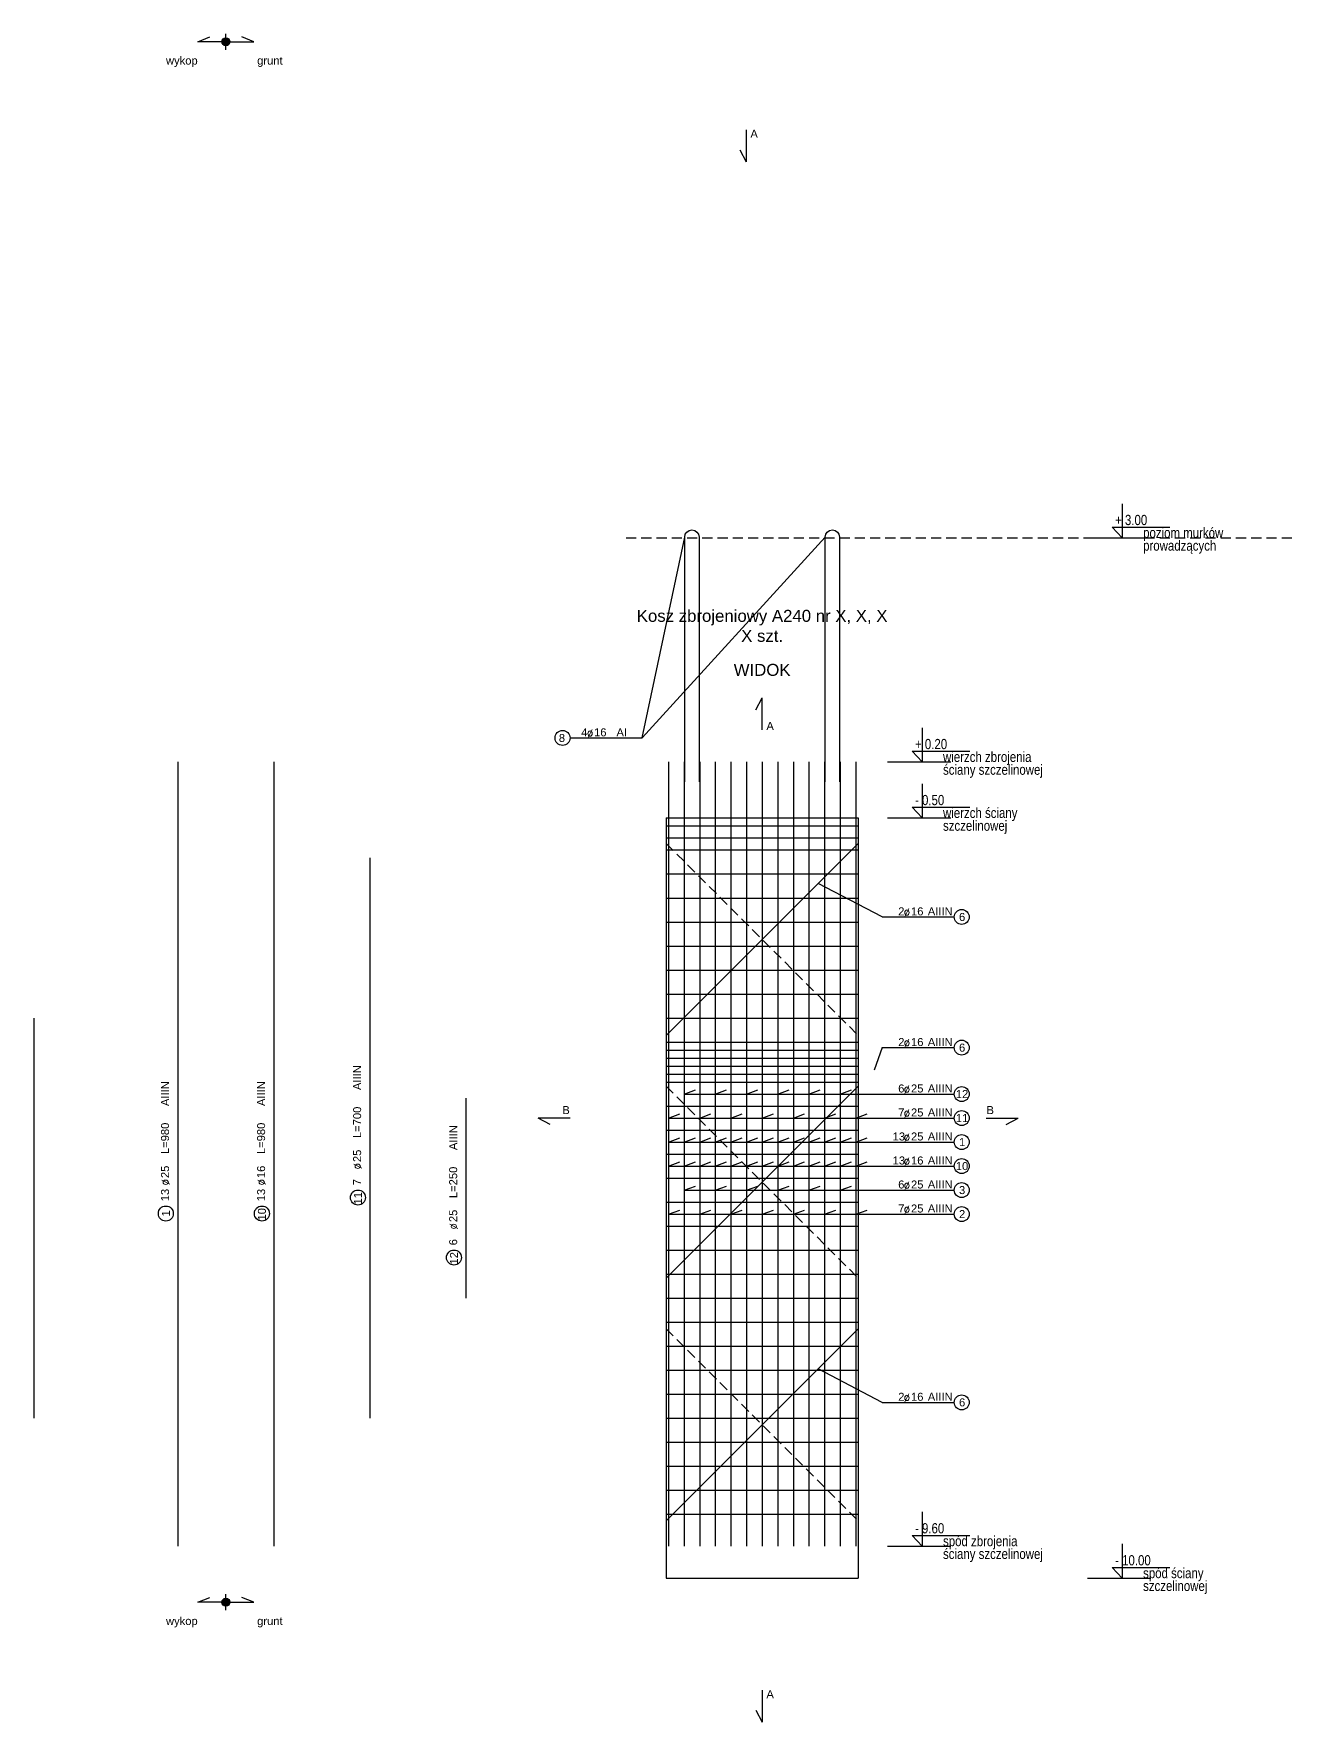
# Model space of a CAD drawing. Extents: x -5033 to 9347, y -17890 to -2362.
# Drawn here: x 2190 to 3759, y -17890 to -15780 of the extents above; entities that cross this region are included whole.
import ezdxf
from ezdxf.enums import TextEntityAlignment as Align

# ---------------------------------------------------------------- set-up
doc = ezdxf.new("R2010")
doc.units = 0
doc.header["$MEASUREMENT"] = 0
doc.linetypes.add('DASHED', pattern=[19.05, 12.7, -6.35])
for name, color, linetype in [('__SOL-KOTY_WYSOKOSCIOWE', 4, 'CONTINUOUS'), ('__SOL-OPISY', 4, 'CONTINUOUS'), ('__SOL-PRZERYWANA', 253, 'DASHED'), ('__SOL-WIDOK', 4, 'CONTINUOUS'), ('__SOL-ZBROJENIE', 3, 'CONTINUOUS')]:
    doc.layers.add(name, color=color, linetype=linetype)
doc.styles.add('ARIAL', font='arial.ttf', dxfattribs={"height": 2.5})
doc.styles.add('SIMPLEX', font='SIMPLEX.SHX', dxfattribs={"width": 0.8})
doc.styles.get("Standard").update_dxf_attribs({"font": 'arial.ttf'})

# ---------------------------------------------------------------- blocks, each defined once
blk = doc.blocks.new('OPIS_PRET_BEZ_LINII')
at = {"layer": '__SOL-OPISY'}
blk.add_circle((25.7, 0), 9.36, dxfattribs=at)
at = {"layer": '__SOL-OPISY', "style": 'SIMPLEX', "width": 0.9}
blk.add_text(' %%c ', height=10, dxfattribs=at).set_placement((64.7, -4.8), align=Align.CENTER)
at = {"layer": '__SOL-OPISY', "style": 'ARIAL', "width": 0.8}
blk.add_attdef('NUMER', text='', height=10, dxfattribs=at).set_placement((25.7, 0), align=Align.MIDDLE)
blk.add_attdef('ILOSC', text='', height=10, dxfattribs=at).set_placement((56.9, -5.1), align=Align.RIGHT)
for tag, p in [('SREDNICA', (71, -5.1)), ('DLUGOSC', (95.1, -5.2)), ('STAL', (144.7, -5.2))]:
    blk.add_attdef(tag, p, '', height=10, dxfattribs=at)
blk = doc.blocks.new('OPIS_PRAWY')
at = {"layer": '__SOL-OPISY'}
blk.add_line((0, 0), (90, 0), dxfattribs=at)
blk.add_circle((99.4, 0), 9.36, dxfattribs=at)
at = {"layer": '__SOL-OPISY', "style": 'SIMPLEX', "width": 0.9}
blk.add_text(' %%c ', height=10, dxfattribs=at).set_placement((20.9, 0.5))
at = {"layer": '__SOL-OPISY', "style": 'ARIAL', "width": 0.8}
blk.add_attdef('ILOSC', text='', height=10, dxfattribs=at).set_placement((27.1, 0.1), align=Align.RIGHT)
for tag, p in [('SREDNICA', (35.4, 0.1)), ('STAL', (58.4, 0.5))]:
    blk.add_attdef(tag, p, '', height=10, dxfattribs=at)
for tag, p in [('NUMER', (99.4, 0)), ('DLUGOSC', (52.8, -6.1))]:
    blk.add_attdef(tag, text='', height=10, dxfattribs=at).set_placement(p, align=Align.MIDDLE)
blk = doc.blocks.new('OPIS_LEWY')
at = {"layer": '__SOL-OPISY'}
blk.add_line((-90, 0), (0, 0), dxfattribs=at)
blk.add_circle((-99.4, 0), 9.36, dxfattribs=at)
at = {"layer": '__SOL-OPISY', "style": 'SIMPLEX', "width": 0.9}
blk.add_text(' %%c ', height=10, dxfattribs=at).set_placement((-75, 0.5))
at = {"layer": '__SOL-OPISY', "style": 'ARIAL', "width": 0.8}
for tag, p in [('NUMER', (-99.4, 0)), ('DLUGOSC', (-58.9, -6.6))]:
    blk.add_attdef(tag, text='', height=10, dxfattribs=at).set_placement(p, align=Align.MIDDLE)
blk.add_attdef('ILOSC', text='', height=10, dxfattribs=at).set_placement((-74, 0.1), align=Align.RIGHT)
for tag, p in [('SREDNICA', (-65.8, 0.1)), ('STAL', (-42.7, 0.3))]:
    blk.add_attdef(tag, p, '', height=10, dxfattribs=at)
blk = doc.blocks.new('KOTA')
at = {"layer": '__SOL-KOTY_WYSOKOSCIOWE'}
for p, q in [((0, 33.4), (0, 0)), ((-34, 0), (28, 0)), ((0, 0), (-9.9, 10.4)), ((-9.9, 10.4), (46.5, 10.4))]:
    blk.add_line(p, q, dxfattribs=at)
at = {"layer": '__SOL-KOTY_WYSOKOSCIOWE', "style": 'ARIAL', "width": 0.8}
blk.add_attdef('RZEDNA', (500.5, 15.9), '', height=10.4, dxfattribs=at)

msp = doc.modelspace()

# ---------------------------------------------------------------- hatches: boundary and pattern name
at = {"layer": '__SOL-OPISY'}
for points in [[(2435, -15790, 1), (2425, -15790, 1)], [(2435, -17740, 1), (2425, -17740, 1)]]:
    msp.add_hatch(color=256, dxfattribs=at).paths.add_polyline_path(points)

# ---------------------------------------------------------------- linework, layer by layer
for p, q in [((2430, -15800), (2430, -15780)), ((2395, -15790), (2410, -15784)), ((2430, -15790), (2395, -15790)), ((2430, -15790), (2465, -15790)), ((2465, -15790), (2450, -15784)), ((3080, -15900), (3080, -15940)), ((3072, -15925), (3080, -15940)), ((2950, -16660), (3003.25, -16409)), ((2950, -16660), (3178.75, -16409)), ((3092, -16625), (3100, -16610)), ((3100, -16650), (3100, -16610)), ((3250, -16883.7), (3170, -16841.7)), ((3250, -17047), (3240, -17075)), ((3002.5, -17105), (3016.6, -17099.9)), ((3002.5, -17105), (3250, -17105)), ((3041.5, -17105), (3055.6, -17099.9)), ((3080.5, -17105), (3094.6, -17099.9)), ((3119.5, -17105), (3133.6, -17099.9)), ((3158.5, -17105), (3172.6, -17099.9)), ((3197.5, -17105), (3211.6, -17099.9)), ((2983, -17135), (2997.1, -17129.9)), ((3022, -17135), (3036.1, -17129.9)), ((3061, -17135), (3075.1, -17129.9)), ((3100, -17135), (3114.1, -17129.9)), ((3139, -17135), (3153.1, -17129.9)), ((3178, -17135), (3192.1, -17129.9)), ((3217, -17135), (3231.1, -17129.9)), ((2860, -17135), (2820, -17135)), ((2835, -17143), (2820, -17135)), ((2983, -17135), (3250, -17135)), ((3380, -17135), (3420, -17135)), ((3405, -17143), (3420, -17135)), ((2983, -17165), (2997.1, -17159.9)), ((2983, -17165), (3250, -17165)), ((3002.5, -17165), (3016.6, -17159.9)), ((3022, -17165), (3036.1, -17159.9)), ((3041.5, -17165), (3055.6, -17159.9)), ((3061, -17165), (3075.1, -17159.9)), ((3080.5, -17165), (3094.6, -17159.9)), ((3100, -17165), (3114.1, -17159.9)), ((3119.5, -17165), (3133.6, -17159.9)), ((3139, -17165), (3153.1, -17159.9)), ((3158.5, -17165), (3172.6, -17159.9)), ((3178, -17165), (3192.1, -17159.9)), ((3197.5, -17165), (3211.6, -17159.9)), ((3217, -17165), (3231.1, -17159.9)), ((2983, -17195), (2997.1, -17189.9)), ((2983, -17195), (3250, -17195)), ((3002.5, -17195), (3016.6, -17189.9)), ((3022, -17195), (3036.1, -17189.9)), ((3041.5, -17195), (3055.6, -17189.9)), ((3061, -17195), (3075.1, -17189.9)), ((3080.5, -17195), (3094.6, -17189.9)), ((3100, -17195), (3114.1, -17189.9)), ((3119.5, -17195), (3133.6, -17189.9)), ((3139, -17195), (3153.1, -17189.9)), ((3158.5, -17195), (3172.6, -17189.9)), ((3178, -17195), (3192.1, -17189.9)), ((3197.5, -17195), (3211.6, -17189.9)), ((3217, -17195), (3231.1, -17189.9)), ((3002.5, -17225), (3016.6, -17219.9)), ((3002.5, -17225), (3250, -17225)), ((3041.5, -17225), (3055.6, -17219.9)), ((3080.5, -17225), (3094.6, -17219.9)), ((3119.5, -17225), (3133.6, -17219.9)), ((3158.5, -17225), (3172.6, -17219.9)), ((3197.5, -17225), (3211.6, -17219.9)), ((2983, -17255), (2997.1, -17249.9)), ((2983, -17255), (3250, -17255)), ((3022, -17255), (3036.1, -17249.9)), ((3061, -17255), (3075.1, -17249.9)), ((3100, -17255), (3114.1, -17249.9)), ((3139, -17255), (3153.1, -17249.9)), ((3178, -17255), (3192.1, -17249.9)), ((3217, -17255), (3231.1, -17249.9)), ((3250, -17490.3), (3170, -17448.3)), ((2395, -17740), (2410, -17734)), ((2430, -17740), (2395, -17740)), ((2430, -17750), (2430, -17730)), ((2430, -17740), (2465, -17740)), ((2465, -17740), (2450, -17734)), ((3100, -17850), (3100, -17890)), ((3092, -17875), (3100, -17890))]:
    msp.add_line(p, q, dxfattribs=at)
for centre in [(2430, -15790), (2430, -17740)]:
    msp.add_circle(centre, 5, dxfattribs=at)
at = {"layer": '__SOL-PRZERYWANA'}
msp.add_line((2930, -16410), (4280, -16410), dxfattribs=at)
for points in [[(2980, -16771.7), (2980, -16791.7), (3220, -17031.7), (3220, -17051.7)], [(2980, -17075), (2980, -17095), (3220, -17335), (3220, -17355)], [(2980, -17378.3), (2980, -17398.3), (3220, -17638.3), (3220, -17658.3)]]:
    msp.add_lwpolyline(points, dxfattribs=at)
at = {"layer": '__SOL-WIDOK'}
for p, q in [((2980, -16760), (2980, -17710)), ((2980, -16760), (3220, -16760)), ((3220, -16760), (3220, -17710)), ((2980, -17710), (3220, -17710))]:
    msp.add_line(p, q, dxfattribs=at)
at = {"layer": '__SOL-ZBROJENIE'}
for p, q in [((2370, -16690), (2370, -17670)), ((2490, -16690), (2490, -17670)), ((2983, -16690), (2983, -17670)), ((3002.5, -16690), (3002.5, -17670)), ((3022, -16690), (3022, -17670)), ((3041.5, -16690), (3041.5, -17670)), ((3061, -16690), (3061, -17670)), ((3080.5, -16690), (3080.5, -17670)), ((3100, -16690), (3100, -17670)), ((3119.5, -16690), (3119.5, -17670)), ((3139, -16690), (3139, -17670)), ((3158.5, -16690), (3158.5, -17670)), ((3178, -16690), (3178, -17670)), ((3197.5, -16690), (3197.5, -17670)), ((3217, -16690), (3217, -17670)), ((2980, -16770), (3220, -16770)), ((2980, -16785), (3220, -16785)), ((2610, -16810), (2610, -17510)), ((2980, -16800), (3220, -16800)), ((2980, -16830), (3220, -16830)), ((2980, -16860), (3220, -16860)), ((2980, -16890), (3220, -16890)), ((2980, -16920), (3220, -16920)), ((2980, -16950), (3220, -16950)), ((2980, -16980), (3220, -16980)), ((2190, -17010), (2190, -17510)), ((2980, -17010), (3220, -17010)), ((2980, -17040), (3220, -17040)), ((2980, -17050), (3220, -17050)), ((2980, -17060), (3220, -17060)), ((2980, -17070), (3220, -17070)), ((2980, -17080), (3220, -17080)), ((2980, -17090), (3220, -17090)), ((2730, -17110), (2730, -17360)), ((2980, -17120), (3220, -17120)), ((2980, -17150), (3220, -17150)), ((2980, -17180), (3220, -17180)), ((2980, -17210), (3220, -17210)), ((2980, -17240), (3220, -17240)), ((2980, -17270), (3220, -17270)), ((2980, -17300), (3220, -17300)), ((2980, -17330), (3220, -17330)), ((2980, -17360), (3220, -17360)), ((2980, -17390), (3220, -17390)), ((2980, -17420), (3220, -17420)), ((2980, -17450), (3220, -17450)), ((2980, -17480), (3220, -17480)), ((2980, -17510), (3220, -17510)), ((2980, -17540), (3220, -17540)), ((2980, -17570), (3220, -17570)), ((2980, -17600), (3220, -17600)), ((2980, -17630), (3220, -17630))]:
    msp.add_line(p, q, dxfattribs=at)
for points in [[(3003.25, -16714.9), (3003.25, -16409, -1), (3021.25, -16409), (3021.25, -16714.9)], [(3178.75, -16714.9), (3178.75, -16409, -1), (3196.75, -16409), (3196.75, -16714.9)]]:
    msp.add_lwpolyline(points, format="xyb", dxfattribs=at)
for points in [[(3220, -16771.7), (3220, -16791.7), (2980, -17031.7), (2980, -17051.7)], [(3220, -17075), (3220, -17095), (2980, -17335), (2980, -17355)], [(3220, -17378.3), (3220, -17398.3), (2980, -17638.3), (2980, -17658.3)]]:
    msp.add_lwpolyline(points, dxfattribs=at)

# ---------------------------------------------------------------- block references
at = {"layer": '__SOL-KOTY_WYSOKOSCIOWE'}
ref = msp.add_blockref('KOTA', (3550, -16410), dxfattribs=dict(at, xscale=1.28, yscale=1.28, zscale=1.28))
ref.add_attrib('RZEDNA', '+ 3.00', (3541, -16394), dxfattribs={"height": 12.8, "style": 'ARIAL', "width": 0.8})
ref.add_attrib('OPIS1', 'poziom murków', (3576, -16410), dxfattribs={"height": 12.8, "style": 'ARIAL', "width": 0.8})
ref.add_attrib('OPIS2', 'prowadzących', (3576, -16426), dxfattribs={"height": 12.8, "style": 'ARIAL', "width": 0.8})
ref = msp.add_blockref('KOTA', (3300, -16690), dxfattribs=dict(at, xscale=1.28, yscale=1.28, zscale=1.28))
ref.add_attrib('RZEDNA', '+ 0.20', (3291, -16674), dxfattribs={"height": 12.8, "style": 'ARIAL', "width": 0.8})
ref.add_attrib('OPIS1', 'wierzch zbrojenia', (3326, -16690), dxfattribs={"height": 12.8, "style": 'ARIAL', "width": 0.8})
ref.add_attrib('OPIS2', 'ściany szczelinowej', (3326, -16706), dxfattribs={"height": 12.8, "style": 'ARIAL', "width": 0.8})
ref = msp.add_blockref('KOTA', (3300, -16760), dxfattribs=dict(at, xscale=1.28, yscale=1.28, zscale=1.28))
ref.add_attrib('RZEDNA', '- 0.50', (3291, -16744), dxfattribs={"height": 12.8, "style": 'ARIAL', "width": 0.8})
ref.add_attrib('OPIS1', 'wierzch ściany', (3326, -16760), dxfattribs={"height": 12.8, "style": 'ARIAL', "width": 0.8})
ref.add_attrib('OPIS2', 'szczelinowej', (3326, -16776), dxfattribs={"height": 12.8, "style": 'ARIAL', "width": 0.8})
ref = msp.add_blockref('KOTA', (3300, -17670), dxfattribs=dict(at, xscale=1.28, yscale=1.28, zscale=1.28))
ref.add_attrib('RZEDNA', '- 9.60', (3291, -17654), dxfattribs={"height": 12.8, "style": 'ARIAL', "width": 0.8})
ref.add_attrib('OPIS1', 'spód zbrojenia', (3326, -17670), dxfattribs={"height": 12.8, "style": 'ARIAL', "width": 0.8})
ref.add_attrib('OPIS2', 'ściany szczelinowej', (3326, -17686), dxfattribs={"height": 12.8, "style": 'ARIAL', "width": 0.8})
ref = msp.add_blockref('KOTA', (3550, -17710), dxfattribs=dict(at, xscale=1.28, yscale=1.28, zscale=1.28))
ref.add_attrib('RZEDNA', '- 10.00', (3541, -17694), dxfattribs={"height": 12.8, "style": 'ARIAL', "width": 0.8})
ref.add_attrib('OPIS1', 'spód ściany', (3576, -17710), dxfattribs={"height": 12.8, "style": 'ARIAL', "width": 0.8})
ref.add_attrib('OPIS2', 'szczelinowej', (3576, -17726), dxfattribs={"height": 12.8, "style": 'ARIAL', "width": 0.8})
at = {"layer": '__SOL-OPISY'}
ref = msp.add_blockref('OPIS_LEWY', (2950, -16660), dxfattribs=at)
ref.add_attrib('ILOSC', '4', (2874, -16658), dxfattribs={"height": 10, "style": 'ARIAL'})
ref.add_attrib('SREDNICA', '16', (2890, -16658), dxfattribs={"height": 10, "style": 'ARIAL'})
ref.add_attrib('STAL', 'AI', (2918, -16658), dxfattribs={"height": 10, "style": 'ARIAL'})
ref.add_attrib('NUMER', '8', (2846, -16665), dxfattribs={"height": 10, "style": 'ARIAL'})
ref = msp.add_blockref('OPIS_PRAWY', (3250, -16883.7), dxfattribs=at)
ref.add_attrib('ILOSC', '2', (3270, -16881.7), dxfattribs={"height": 10, "style": 'ARIAL'})
ref.add_attrib('SREDNICA', '16', (3286, -16881.7), dxfattribs={"height": 10, "style": 'ARIAL'})
ref.add_attrib('STAL', 'AIIIN', (3307, -16881.7), dxfattribs={"height": 10, "style": 'ARIAL'})
ref.add_attrib('NUMER', '6', (3346, -16888.7), dxfattribs={"height": 10, "style": 'ARIAL'})
ref = msp.add_blockref('OPIS_PRAWY', (3250, -17047), dxfattribs=at)
ref.add_attrib('ILOSC', '2', (3270, -17045), dxfattribs={"height": 10, "style": 'ARIAL'})
ref.add_attrib('SREDNICA', '16', (3286, -17045), dxfattribs={"height": 10, "style": 'ARIAL'})
ref.add_attrib('STAL', 'AIIIN', (3307, -17045), dxfattribs={"height": 10, "style": 'ARIAL'})
ref.add_attrib('NUMER', '6', (3346, -17052), dxfattribs={"height": 10, "style": 'ARIAL'})
ref = msp.add_blockref('OPIS_PRET_BEZ_LINII', (2355, -17280), dxfattribs=dict(at, rotation=90))
ref.add_attrib('NUMER', '1', (2360, -17258), dxfattribs={"height": 10, "rotation": 90, "style": 'ARIAL'})
ref.add_attrib('ILOSC', '13', (2359, -17239), dxfattribs={"height": 10, "rotation": 90, "style": 'ARIAL'})
ref.add_attrib('SREDNICA', '25', (2359, -17210), dxfattribs={"height": 10, "rotation": 90, "style": 'ARIAL'})
ref.add_attrib('DLUGOSC', 'L=980', (2359, -17180), dxfattribs={"height": 10, "rotation": 90, "style": 'ARIAL'})
ref.add_attrib('STAL', 'AIIIN', (2359, -17120), dxfattribs={"height": 10, "rotation": 90, "style": 'ARIAL'})
ref = msp.add_blockref('OPIS_PRET_BEZ_LINII', (2475, -17280), dxfattribs=dict(at, rotation=90))
ref.add_attrib('NUMER', '10', (2480, -17263), dxfattribs={"height": 10, "rotation": 90, "style": 'ARIAL'})
ref.add_attrib('ILOSC', '13', (2479, -17239), dxfattribs={"height": 10, "rotation": 90, "style": 'ARIAL'})
ref.add_attrib('SREDNICA', '16', (2479, -17210), dxfattribs={"height": 10, "rotation": 90, "style": 'ARIAL'})
ref.add_attrib('DLUGOSC', 'L=980', (2479, -17180), dxfattribs={"height": 10, "rotation": 90, "style": 'ARIAL'})
ref.add_attrib('STAL', 'AIIIN', (2479, -17120), dxfattribs={"height": 10, "rotation": 90, "style": 'ARIAL'})
ref = msp.add_blockref('OPIS_PRET_BEZ_LINII', (2595, -17260), dxfattribs=dict(at, rotation=90))
ref.add_attrib('NUMER', '11', (2600, -17243), dxfattribs={"height": 10, "rotation": 90, "style": 'ARIAL'})
ref.add_attrib('ILOSC', '7', (2599, -17219), dxfattribs={"height": 10, "rotation": 90, "style": 'ARIAL'})
ref.add_attrib('SREDNICA', '25', (2599, -17190), dxfattribs={"height": 10, "rotation": 90, "style": 'ARIAL'})
ref.add_attrib('DLUGOSC', 'L=700', (2599, -17160), dxfattribs={"height": 10, "rotation": 90, "style": 'ARIAL'})
ref.add_attrib('STAL', 'AIIIN', (2599, -17100), dxfattribs={"height": 10, "rotation": 90, "style": 'ARIAL'})
ref = msp.add_blockref('OPIS_PRAWY', (3250, -17105), dxfattribs=at)
ref.add_attrib('ILOSC', '6', (3270, -17103), dxfattribs={"height": 10, "style": 'ARIAL'})
ref.add_attrib('SREDNICA', '25', (3286, -17103), dxfattribs={"height": 10, "style": 'ARIAL'})
ref.add_attrib('STAL', 'AIIIN', (3307, -17103), dxfattribs={"height": 10, "style": 'ARIAL'})
ref.add_attrib('NUMER', '12', (3342, -17110), dxfattribs={"height": 10, "style": 'ARIAL'})
ref = msp.add_blockref('OPIS_PRAWY', (3250, -17135), dxfattribs=at)
ref.add_attrib('ILOSC', '7', (3270, -17133), dxfattribs={"height": 10, "style": 'ARIAL'})
ref.add_attrib('SREDNICA', '25', (3286, -17133), dxfattribs={"height": 10, "style": 'ARIAL'})
ref.add_attrib('STAL', 'AIIIN', (3307, -17133), dxfattribs={"height": 10, "style": 'ARIAL'})
ref.add_attrib('NUMER', '11', (3342, -17140), dxfattribs={"height": 10, "style": 'ARIAL'})
ref = msp.add_blockref('OPIS_PRET_BEZ_LINII', (2715, -17335), dxfattribs=dict(at, rotation=90))
ref.add_attrib('NUMER', '12', (2720, -17318), dxfattribs={"height": 10, "rotation": 90, "style": 'ARIAL'})
ref.add_attrib('ILOSC', '6', (2719, -17294), dxfattribs={"height": 10, "rotation": 90, "style": 'ARIAL'})
ref.add_attrib('SREDNICA', '25', (2719, -17265), dxfattribs={"height": 10, "rotation": 90, "style": 'ARIAL'})
ref.add_attrib('DLUGOSC', 'L=250', (2719, -17235), dxfattribs={"height": 10, "rotation": 90, "style": 'ARIAL'})
ref.add_attrib('STAL', 'AIIIN', (2719, -17175), dxfattribs={"height": 10, "rotation": 90, "style": 'ARIAL'})
ref = msp.add_blockref('OPIS_PRAWY', (3250, -17165), dxfattribs=at)
ref.add_attrib('ILOSC', '13', (3263, -17163), dxfattribs={"height": 10, "style": 'ARIAL'})
ref.add_attrib('SREDNICA', '25', (3286, -17163), dxfattribs={"height": 10, "style": 'ARIAL'})
ref.add_attrib('STAL', 'AIIIN', (3307, -17163), dxfattribs={"height": 10, "style": 'ARIAL'})
ref.add_attrib('NUMER', '1', (3346, -17170), dxfattribs={"height": 10, "style": 'ARIAL'})
ref = msp.add_blockref('OPIS_PRAWY', (3250, -17195), dxfattribs=at)
ref.add_attrib('ILOSC', '13', (3263, -17193), dxfattribs={"height": 10, "style": 'ARIAL'})
ref.add_attrib('SREDNICA', '16', (3286, -17193), dxfattribs={"height": 10, "style": 'ARIAL'})
ref.add_attrib('STAL', 'AIIIN', (3307, -17193), dxfattribs={"height": 10, "style": 'ARIAL'})
ref.add_attrib('NUMER', '10', (3342, -17200), dxfattribs={"height": 10, "style": 'ARIAL'})
ref = msp.add_blockref('OPIS_PRAWY', (3250, -17225), dxfattribs=at)
ref.add_attrib('ILOSC', '6', (3270, -17223), dxfattribs={"height": 10, "style": 'ARIAL'})
ref.add_attrib('SREDNICA', '25', (3286, -17223), dxfattribs={"height": 10, "style": 'ARIAL'})
ref.add_attrib('STAL', 'AIIIN', (3307, -17223), dxfattribs={"height": 10, "style": 'ARIAL'})
ref.add_attrib('NUMER', '3', (3346, -17230), dxfattribs={"height": 10, "style": 'ARIAL'})
ref = msp.add_blockref('OPIS_PRAWY', (3250, -17255), dxfattribs=at)
ref.add_attrib('ILOSC', '7', (3270, -17253), dxfattribs={"height": 10, "style": 'ARIAL'})
ref.add_attrib('SREDNICA', '25', (3286, -17253), dxfattribs={"height": 10, "style": 'ARIAL'})
ref.add_attrib('STAL', 'AIIIN', (3307, -17253), dxfattribs={"height": 10, "style": 'ARIAL'})
ref.add_attrib('NUMER', '2', (3346, -17260), dxfattribs={"height": 10, "style": 'ARIAL'})
ref = msp.add_blockref('OPIS_PRAWY', (3250, -17490.3), dxfattribs=at)
ref.add_attrib('ILOSC', '2', (3270, -17488.3), dxfattribs={"height": 10, "style": 'ARIAL'})
ref.add_attrib('SREDNICA', '16', (3286, -17488.3), dxfattribs={"height": 10, "style": 'ARIAL'})
ref.add_attrib('STAL', 'AIIIN', (3307, -17488.3), dxfattribs={"height": 10, "style": 'ARIAL'})
ref.add_attrib('NUMER', '6', (3346, -17495.3), dxfattribs={"height": 10, "style": 'ARIAL'})

# ---------------------------------------------------------------- texts
at = {"layer": '__SOL-OPISY', "width": 2500, "attachment_point": 5}
for s, insert, char_height in [('wykop\\P', (2375, -15815), 10), ('grunt\\P', (2485, -15815), 10), ('A\\P', (3090, -15905), 10), ('Kosz zbrojeniowy A240 nr X, X, X\\PX szt.\\P', (3100, -16520), 15), ('\\P\\PWIDOK\\P', (3100, -16550), 15), ('A\\P', (3110, -16645), 10), ('B\\P', (2855, -17125), 10), ('B\\P', (3385, -17125), 10), ('wykop\\P', (2375, -17765), 10), ('grunt\\P', (2485, -17765), 10), ('A\\P', (3110, -17855), 10)]:
    msp.add_mtext(s, dxfattribs=dict(at, insert=insert, char_height=char_height))

doc.saveas('drawing.dxf')
